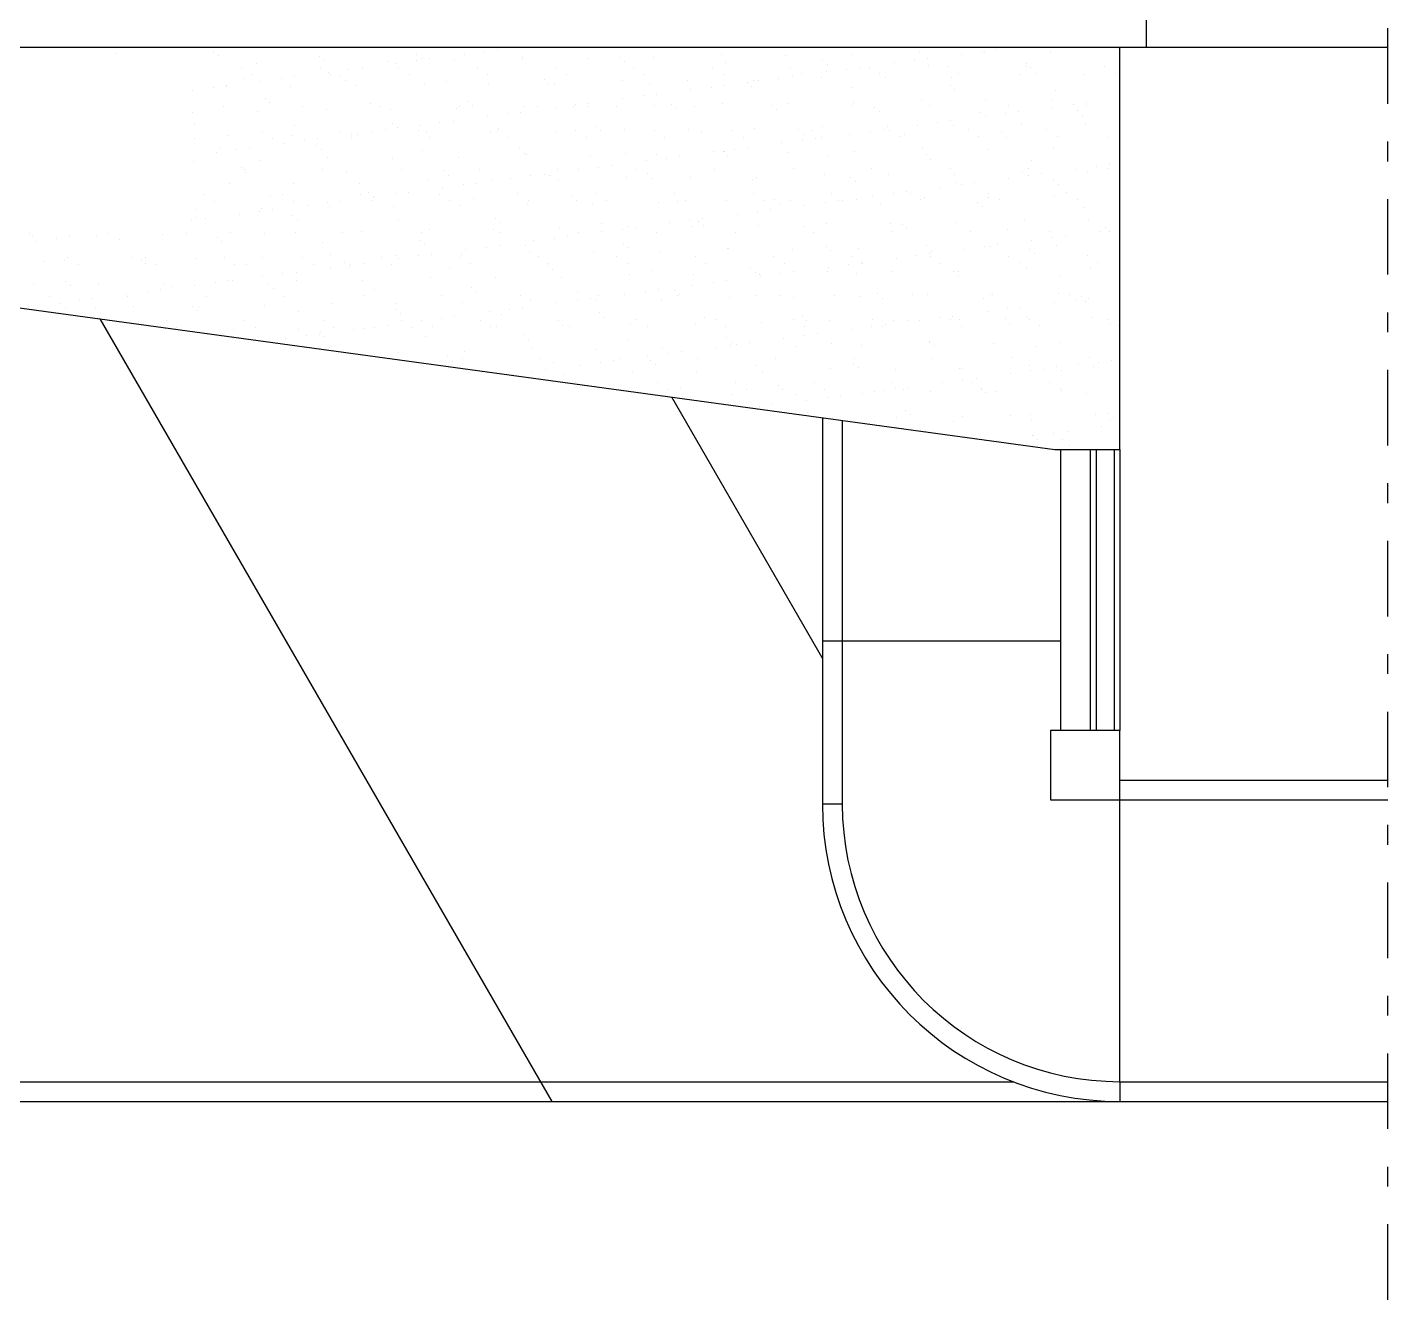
# Model space of a CAD drawing. Header units: millimetres. Extents: x 1573 to 2177, y 1587 to 1932.
# Drawn here: x 1808.27 to 1815.13, y 1887.66 to 1894.08 of the extents above; entities that cross this region are included whole.
import ezdxf

# ---------------------------------------------------------------- set-up
doc = ezdxf.new("R2010")
doc.units = ezdxf.units.MM
doc.header["$LTSCALE"] = 0.03
doc.linetypes.add('DASHDOT', pattern=[25.4, 12.7, -6.35, 0, -6.35])
doc.linetypes.add('HIDDEN', pattern=[9.525, 6.35, -3.175])
doc.layers.add('-HIDRO', color=8, linetype='Continuous')

msp = doc.modelspace()

# ---------------------------------------------------------------- linework, layer by layer
at = {"layer": '-HIDRO'}
for p, q in [((1813.9173, 1893.9811), (1813.9173, 1894.8814)), ((1805.2682, 1893.9811), (1813.9173, 1893.9811)), ((1808.7198, 1893.9504), (1808.7198, 1893.9504)), ((1809.2123, 1893.9606), (1809.2123, 1893.9606)), ((1809.2357, 1893.9392), (1809.2357, 1893.9392)), ((1809.744, 1893.9348), (1809.744, 1893.9348)), ((1810.2365, 1893.945), (1810.2365, 1893.945)), ((1810.2599, 1893.9236), (1810.2599, 1893.9236)), ((1810.4752, 1893.9441), (1810.4752, 1893.9441)), ((1810.5784, 1893.9577), (1810.5784, 1893.9577)), ((1810.6446, 1893.9664), (1810.6446, 1893.9664)), ((1810.7718, 1893.9268), (1810.7718, 1893.9268)), ((1811.0968, 1893.9253), (1811.0968, 1893.9253)), ((1811.2607, 1893.9294), (1811.2607, 1893.9294)), ((1811.4294, 1893.9295), (1811.4294, 1893.9295)), ((1811.7725, 1893.9419), (1811.7725, 1893.9419)), ((1812.0975, 1893.9403), (1812.0975, 1893.9403)), ((1812.43, 1893.9446), (1812.43, 1893.9446)), ((1812.7732, 1893.9569), (1812.7732, 1893.9569)), ((1812.9861, 1893.9458), (1812.9861, 1893.9458)), ((1813.0894, 1893.9594), (1813.0894, 1893.9594)), ((1813.0982, 1893.9554), (1813.0982, 1893.9554)), ((1813.1556, 1893.9681), (1813.1556, 1893.9681)), ((1813.4307, 1893.9596), (1813.4307, 1893.9596)), ((1813.7739, 1893.972), (1813.7739, 1893.972)), ((1813.9173, 1893.9811), (1815.1337, 1893.9811)), ((1809.354, 1893.8743), (1809.354, 1893.8743)), ((1809.428, 1893.8994), (1809.428, 1893.8994)), ((1809.7496, 1893.875), (1809.7496, 1893.875)), ((1809.7711, 1893.9118), (1809.7711, 1893.9118)), ((1809.8945, 1893.8677), (1809.8945, 1893.8677)), ((1809.9606, 1893.8764), (1809.9606, 1893.8764)), ((1810.0961, 1893.9102), (1810.0961, 1893.9102)), ((1810.1332, 1893.8991), (1810.1332, 1893.8991)), ((1810.1452, 1893.8757), (1810.1452, 1893.8757)), ((1810.2365, 1893.9127), (1810.2365, 1893.9127)), ((1810.3026, 1893.9214), (1810.3026, 1893.9214)), ((1810.4287, 1893.9145), (1810.4287, 1893.9145)), ((1810.5409, 1893.8764), (1810.5409, 1893.8764)), ((1810.7683, 1893.9192), (1810.7683, 1893.9192)), ((1810.9365, 1893.8771), (1810.9365, 1893.8771)), ((1811.2841, 1893.908), (1811.2841, 1893.908)), ((1811.3321, 1893.8778), (1811.3321, 1893.8778)), ((1811.7278, 1893.8786), (1811.7278, 1893.8786)), ((1811.7925, 1893.9036), (1811.7925, 1893.9036)), ((1812.1234, 1893.8793), (1812.1234, 1893.8793)), ((1812.2849, 1893.9138), (1812.2849, 1893.9138)), ((1812.3022, 1893.8557), (1812.3022, 1893.8557)), ((1812.3084, 1893.8924), (1812.3084, 1893.8924)), ((1812.4055, 1893.8693), (1812.4055, 1893.8693)), ((1812.4716, 1893.878), (1812.4716, 1893.878)), ((1812.5191, 1893.88), (1812.5191, 1893.88)), ((1812.6442, 1893.9007), (1812.6442, 1893.9007)), ((1812.7474, 1893.9143), (1812.7474, 1893.9143)), ((1812.8136, 1893.923), (1812.8136, 1893.923)), ((1812.8167, 1893.888), (1812.8167, 1893.888)), ((1812.9147, 1893.8807), (1812.9147, 1893.8807)), ((1813.3092, 1893.8982), (1813.3092, 1893.8982)), ((1813.3103, 1893.8814), (1813.3103, 1893.8814)), ((1813.3326, 1893.8768), (1813.3326, 1893.8768)), ((1813.706, 1893.8822), (1813.706, 1893.8822)), ((1809.2767, 1893.7863), (1809.2767, 1893.7863)), ((1809.3621, 1893.8233), (1809.3621, 1893.8233)), ((1809.4075, 1893.8401), (1809.4075, 1893.8401)), ((1809.4492, 1893.8091), (1809.4492, 1893.8091)), ((1809.5525, 1893.8227), (1809.5525, 1893.8227)), ((1809.6186, 1893.8314), (1809.6186, 1893.8314)), ((1809.7912, 1893.8541), (1809.7912, 1893.8541)), ((1809.8032, 1893.8408), (1809.8032, 1893.8408)), ((1809.8546, 1893.8335), (1809.8546, 1893.8335)), ((1809.878, 1893.8121), (1809.878, 1893.8121)), ((1810.1988, 1893.8416), (1810.1988, 1893.8416)), ((1810.2755, 1893.7969), (1810.2755, 1893.7969)), ((1810.3864, 1893.8077), (1810.3864, 1893.8077)), ((1810.5944, 1893.8423), (1810.5944, 1893.8423)), ((1810.6005, 1893.7954), (1810.6005, 1893.7954)), ((1810.8788, 1893.8179), (1810.8788, 1893.8179)), ((1810.9022, 1893.7965), (1810.9022, 1893.7965)), ((1810.933, 1893.7996), (1810.933, 1893.7996)), ((1810.9901, 1893.843), (1810.9901, 1893.843)), ((1811.2762, 1893.812), (1811.2762, 1893.812)), ((1811.3857, 1893.8437), (1811.3857, 1893.8437)), ((1811.4106, 1893.7921), (1811.4106, 1893.7921)), ((1811.6011, 1893.8104), (1811.6011, 1893.8104)), ((1811.7814, 1893.8444), (1811.7814, 1893.8444)), ((1811.7876, 1893.788), (1811.7876, 1893.788)), ((1811.903, 1893.8023), (1811.903, 1893.8023)), ((1811.9337, 1893.8146), (1811.9337, 1893.8146)), ((1811.9602, 1893.8107), (1811.9602, 1893.8107)), ((1812.0635, 1893.8243), (1812.0635, 1893.8243)), ((1812.1296, 1893.833), (1812.1296, 1893.833)), ((1812.177, 1893.8452), (1812.177, 1893.8452)), ((1812.2768, 1893.827), (1812.2768, 1893.827)), ((1812.5726, 1893.8459), (1812.5726, 1893.8459)), ((1812.6018, 1893.8255), (1812.6018, 1893.8255)), ((1812.9273, 1893.7867), (1812.9273, 1893.7867)), ((1812.9344, 1893.8297), (1812.9344, 1893.8297)), ((1812.9683, 1893.8466), (1812.9683, 1893.8466)), ((1813.2775, 1893.8421), (1813.2775, 1893.8421)), ((1813.3639, 1893.8473), (1813.3639, 1893.8473)), ((1813.6025, 1893.8405), (1813.6025, 1893.8405)), ((1813.7595, 1893.848), (1813.7595, 1893.848)), ((1809.1073, 1893.764), (1809.1073, 1893.764)), ((1809.2105, 1893.7776), (1809.2105, 1893.7776)), ((1809.2748, 1893.7819), (1809.2748, 1893.7819)), ((1809.4727, 1893.722), (1809.4727, 1893.722)), ((1809.5998, 1893.7803), (1809.5998, 1893.7803)), ((1809.9323, 1893.7846), (1809.9323, 1893.7846)), ((1811.2763, 1893.7206), (1811.2763, 1893.7206)), ((1811.3795, 1893.7342), (1811.3795, 1893.7342)), ((1811.4457, 1893.743), (1811.4457, 1893.743)), ((1811.6182, 1893.7657), (1811.6182, 1893.7657)), ((1811.7215, 1893.7793), (1811.7215, 1893.7793)), ((1811.9264, 1893.7809), (1811.9264, 1893.7809)), ((1812.4348, 1893.7765), (1812.4348, 1893.7765)), ((1812.9507, 1893.7653), (1812.9507, 1893.7653)), ((1813.459, 1893.7609), (1813.459, 1893.7609)), ((1813.7819, 1893.7272), (1813.7819, 1893.7272)), ((1809.1034, 1893.6504), (1809.1034, 1893.6504)), ((1809.2637, 1893.679), (1809.2637, 1893.679)), ((1809.436, 1893.6546), (1809.436, 1893.6546)), ((1809.4961, 1893.7006), (1809.4961, 1893.7006)), ((1809.6593, 1893.6797), (1809.6593, 1893.6797)), ((1809.7791, 1893.667), (1809.7791, 1893.667)), ((1810.0044, 1893.6962), (1810.0044, 1893.6962)), ((1810.055, 1893.6804), (1810.055, 1893.6804)), ((1810.1041, 1893.6654), (1810.1041, 1893.6654)), ((1810.4367, 1893.6697), (1810.4367, 1893.6697)), ((1810.4506, 1893.6811), (1810.4506, 1893.6811)), ((1810.4969, 1893.7064), (1810.4969, 1893.7064)), ((1810.5203, 1893.685), (1810.5203, 1893.685)), ((1810.7617, 1893.6529), (1810.7617, 1893.6529)), ((1810.7798, 1893.682), (1810.7798, 1893.682)), ((1810.8462, 1893.6819), (1810.8462, 1893.6819)), ((1810.9343, 1893.6756), (1810.9343, 1893.6756)), ((1811.0287, 1893.6806), (1811.0287, 1893.6806)), ((1811.0376, 1893.6892), (1811.0376, 1893.6892)), ((1811.1037, 1893.6979), (1811.1037, 1893.6979)), ((1811.1048, 1893.6805), (1811.1048, 1893.6805)), ((1811.2419, 1893.6826), (1811.2419, 1893.6826)), ((1811.4374, 1893.6847), (1811.4374, 1893.6847)), ((1811.5211, 1893.6908), (1811.5211, 1893.6908)), ((1811.5445, 1893.6694), (1811.5445, 1893.6694)), ((1811.6375, 1893.6833), (1811.6375, 1893.6833)), ((1811.7805, 1893.6971), (1811.7805, 1893.6971)), ((1812.0332, 1893.684), (1812.0332, 1893.684)), ((1812.0529, 1893.665), (1812.0529, 1893.665)), ((1812.1055, 1893.6955), (1812.1055, 1893.6955)), ((1812.4288, 1893.6847), (1812.4288, 1893.6847)), ((1812.438, 1893.6998), (1812.438, 1893.6998)), ((1812.5453, 1893.6752), (1812.5453, 1893.6752)), ((1812.5688, 1893.6538), (1812.5688, 1893.6538)), ((1812.7812, 1893.7121), (1812.7812, 1893.7121)), ((1812.8244, 1893.6855), (1812.8244, 1893.6855)), ((1813.0771, 1893.6494), (1813.0771, 1893.6494)), ((1813.1062, 1893.7106), (1813.1062, 1893.7106)), ((1813.2201, 1893.6862), (1813.2201, 1893.6862)), ((1813.2727, 1893.6545), (1813.2727, 1893.6545)), ((1813.4387, 1893.7148), (1813.4387, 1893.7148)), ((1813.4453, 1893.6773), (1813.4453, 1893.6773)), ((1813.5485, 1893.6909), (1813.5485, 1893.6909)), ((1813.5696, 1893.6596), (1813.5696, 1893.6596)), ((1813.6147, 1893.6996), (1813.6147, 1893.6996)), ((1813.6157, 1893.6869), (1813.6157, 1893.6869)), ((1809.1142, 1893.5891), (1809.1142, 1893.5891)), ((1809.6225, 1893.5847), (1809.6225, 1893.5847)), ((1810.115, 1893.5949), (1810.115, 1893.5949)), ((1810.2503, 1893.5856), (1810.2503, 1893.5856)), ((1810.3536, 1893.5992), (1810.3536, 1893.5992)), ((1810.4197, 1893.6079), (1810.4197, 1893.6079)), ((1810.5923, 1893.6306), (1810.5923, 1893.6306)), ((1810.6956, 1893.6442), (1810.6956, 1893.6442)), ((1812.2848, 1893.5822), (1812.2848, 1893.5822)), ((1812.6098, 1893.5807), (1812.6098, 1893.5807)), ((1812.7613, 1893.5872), (1812.7613, 1893.5872)), ((1812.8646, 1893.6008), (1812.8646, 1893.6008)), ((1812.9307, 1893.6095), (1812.9307, 1893.6095)), ((1812.9424, 1893.5849), (1812.9424, 1893.5849)), ((1813.1033, 1893.6322), (1813.1033, 1893.6322)), ((1813.2066, 1893.6458), (1813.2066, 1893.6458)), ((1813.2855, 1893.5973), (1813.2855, 1893.5973)), ((1813.593, 1893.6382), (1813.593, 1893.6382)), ((1813.6105, 1893.5957), (1813.6105, 1893.5957)), ((1809.1145, 1893.5213), (1809.1145, 1893.5213)), ((1809.2828, 1893.5371), (1809.2828, 1893.5371)), ((1809.4566, 1893.5561), (1809.4566, 1893.5561)), ((1809.5101, 1893.522), (1809.5101, 1893.522)), ((1809.6078, 1893.5355), (1809.6078, 1893.5355)), ((1809.7358, 1893.5178), (1809.7358, 1893.5178)), ((1809.8522, 1893.5568), (1809.8522, 1893.5568)), ((1809.9058, 1893.5227), (1809.9058, 1893.5227)), ((1809.9083, 1893.5406), (1809.9083, 1893.5406)), ((1809.9403, 1893.5398), (1809.9403, 1893.5398)), ((1810.0116, 1893.5542), (1810.0116, 1893.5542)), ((1810.0778, 1893.5629), (1810.0778, 1893.5629)), ((1810.1384, 1893.5735), (1810.1384, 1893.5735)), ((1810.2478, 1893.5576), (1810.2478, 1893.5576)), ((1810.2835, 1893.5521), (1810.2835, 1893.5521)), ((1810.3014, 1893.5234), (1810.3014, 1893.5234)), ((1810.6085, 1893.5506), (1810.6085, 1893.5506)), ((1810.6435, 1893.5583), (1810.6435, 1893.5583)), ((1810.6468, 1893.5691), (1810.6468, 1893.5691)), ((1810.697, 1893.5241), (1810.697, 1893.5241)), ((1810.941, 1893.5548), (1810.941, 1893.5548)), ((1811.0391, 1893.559), (1811.0391, 1893.559)), ((1811.0927, 1893.5249), (1811.0927, 1893.5249)), ((1811.1392, 1893.5793), (1811.1392, 1893.5793)), ((1811.1626, 1893.5579), (1811.1626, 1893.5579)), ((1811.2842, 1893.5672), (1811.2842, 1893.5672)), ((1811.4347, 1893.5597), (1811.4347, 1893.5597)), ((1811.4883, 1893.5256), (1811.4883, 1893.5256)), ((1811.6091, 1893.5656), (1811.6091, 1893.5656)), ((1811.671, 1893.5535), (1811.671, 1893.5535)), ((1811.8304, 1893.5604), (1811.8304, 1893.5604)), ((1811.884, 1893.5263), (1811.884, 1893.5263)), ((1811.9417, 1893.5699), (1811.9417, 1893.5699)), ((1812.1634, 1893.5637), (1812.1634, 1893.5637)), ((1812.1868, 1893.5422), (1812.1868, 1893.5422)), ((1812.226, 1893.5612), (1812.226, 1893.5612)), ((1812.2468, 1893.5195), (1812.2468, 1893.5195)), ((1812.2796, 1893.527), (1812.2796, 1893.527)), ((1812.4193, 1893.5422), (1812.4193, 1893.5422)), ((1812.5226, 1893.5558), (1812.5226, 1893.5558)), ((1812.5887, 1893.5645), (1812.5887, 1893.5645)), ((1812.6217, 1893.5619), (1812.6217, 1893.5619)), ((1812.6752, 1893.5277), (1812.6752, 1893.5277)), ((1812.6952, 1893.5379), (1812.6952, 1893.5379)), ((1813.0173, 1893.5626), (1813.0173, 1893.5626)), ((1813.0709, 1893.5285), (1813.0709, 1893.5285)), ((1813.1876, 1893.5481), (1813.1876, 1893.5481)), ((1813.2111, 1893.5266), (1813.2111, 1893.5266)), ((1813.4129, 1893.5633), (1813.4129, 1893.5633)), ((1813.4665, 1893.5292), (1813.4665, 1893.5292)), ((1813.7194, 1893.5223), (1813.7194, 1893.5223)), ((1809.2244, 1893.4505), (1809.2244, 1893.4505)), ((1809.2406, 1893.4732), (1809.2406, 1893.4732)), ((1809.3277, 1893.4641), (1809.3277, 1893.4641)), ((1809.3938, 1893.4728), (1809.3938, 1893.4728)), ((1809.5664, 1893.4955), (1809.5664, 1893.4955)), ((1809.6697, 1893.5091), (1809.6697, 1893.5091)), ((1809.7331, 1893.4834), (1809.7331, 1893.4834)), ((1809.7565, 1893.4619), (1809.7565, 1893.4619)), ((1810.2648, 1893.4576), (1810.2648, 1893.4576)), ((1810.7573, 1893.4678), (1810.7573, 1893.4678)), ((1810.7807, 1893.4463), (1810.7807, 1893.4463)), ((1811.7354, 1893.4522), (1811.7354, 1893.4522)), ((1811.7815, 1893.4522), (1811.7815, 1893.4522)), ((1811.7885, 1893.4523), (1811.7885, 1893.4523)), ((1811.8387, 1893.4658), (1811.8387, 1893.4658)), ((1811.9048, 1893.4745), (1811.9048, 1893.4745)), ((1812.0773, 1893.4972), (1812.0773, 1893.4972)), ((1812.1135, 1893.4507), (1812.1135, 1893.4507)), ((1812.1806, 1893.5108), (1812.1806, 1893.5108)), ((1812.446, 1893.455), (1812.446, 1893.455)), ((1812.7892, 1893.4673), (1812.7892, 1893.4673)), ((1813.1142, 1893.4658), (1813.1142, 1893.4658)), ((1813.4467, 1893.47), (1813.4467, 1893.47)), ((1809.1114, 1893.4056), (1809.1114, 1893.4056)), ((1809.444, 1893.4098), (1809.444, 1893.4098)), ((1809.7871, 1893.4222), (1809.7871, 1893.4222)), ((1810.1121, 1893.4206), (1810.1121, 1893.4206)), ((1810.4447, 1893.4249), (1810.4447, 1893.4249)), ((1810.7878, 1893.4372), (1810.7878, 1893.4372)), ((1811.1128, 1893.4357), (1811.1128, 1893.4357)), ((1811.1547, 1893.3757), (1811.1547, 1893.3757)), ((1811.2208, 1893.3844), (1811.2208, 1893.3844)), ((1811.2891, 1893.442), (1811.2891, 1893.442)), ((1811.3934, 1893.4071), (1811.3934, 1893.4071)), ((1811.4454, 1893.4399), (1811.4454, 1893.4399)), ((1811.4967, 1893.4207), (1811.4967, 1893.4207)), ((1811.5628, 1893.4294), (1811.5628, 1893.4294)), ((1811.8049, 1893.4307), (1811.8049, 1893.4307)), ((1812.3133, 1893.4264), (1812.3133, 1893.4264)), ((1812.8057, 1893.4366), (1812.8057, 1893.4366)), ((1812.8292, 1893.4151), (1812.8292, 1893.4151)), ((1813.3375, 1893.4108), (1813.3375, 1893.4108)), ((1813.6657, 1893.3773), (1813.6657, 1893.3773)), ((1813.7318, 1893.386), (1813.7318, 1893.386)), ((1809.3511, 1893.3719), (1809.3511, 1893.3719)), ((1809.3663, 1893.3609), (1809.3663, 1893.3609)), ((1809.3746, 1893.3504), (1809.3746, 1893.3504)), ((1809.7619, 1893.3616), (1809.7619, 1893.3616)), ((1809.8829, 1893.3461), (1809.8829, 1893.3461)), ((1810.1576, 1893.3623), (1810.1576, 1893.3623)), ((1810.2915, 1893.3073), (1810.2915, 1893.3073)), ((1810.3754, 1893.3563), (1810.3754, 1893.3563)), ((1810.3988, 1893.3348), (1810.3988, 1893.3348)), ((1810.5532, 1893.363), (1810.5532, 1893.363)), ((1810.6165, 1893.3058), (1810.6165, 1893.3058)), ((1810.7094, 1893.3171), (1810.7094, 1893.3171)), ((1810.8127, 1893.3307), (1810.8127, 1893.3307)), ((1810.8788, 1893.3394), (1810.8788, 1893.3394)), ((1810.9072, 1893.3305), (1810.9072, 1893.3305)), ((1810.9488, 1893.3637), (1810.9488, 1893.3637)), ((1810.949, 1893.31), (1810.949, 1893.31)), ((1811.0514, 1893.3621), (1811.0514, 1893.3621)), ((1811.2922, 1893.3224), (1811.2922, 1893.3224)), ((1811.3445, 1893.3645), (1811.3445, 1893.3645)), ((1811.3996, 1893.3407), (1811.3996, 1893.3407)), ((1811.423, 1893.3192), (1811.423, 1893.3192)), ((1811.6171, 1893.3208), (1811.6171, 1893.3208)), ((1811.7401, 1893.3652), (1811.7401, 1893.3652)), ((1811.9314, 1893.3149), (1811.9314, 1893.3149)), ((1811.9497, 1893.3251), (1811.9497, 1893.3251)), ((1812.1358, 1893.3659), (1812.1358, 1893.3659)), ((1812.2928, 1893.3374), (1812.2928, 1893.3374)), ((1812.4238, 1893.3251), (1812.4238, 1893.3251)), ((1812.5314, 1893.3666), (1812.5314, 1893.3666)), ((1812.6178, 1893.3359), (1812.6178, 1893.3359)), ((1812.927, 1893.3673), (1812.927, 1893.3673)), ((1812.9504, 1893.3401), (1812.9504, 1893.3401)), ((1813.2204, 1893.3187), (1813.2204, 1893.3187)), ((1813.2935, 1893.3525), (1813.2935, 1893.3525)), ((1813.3227, 1893.368), (1813.3227, 1893.368)), ((1813.3237, 1893.3323), (1813.3237, 1893.3323)), ((1813.3898, 1893.341), (1813.3898, 1893.341)), ((1813.448, 1893.3095), (1813.448, 1893.3095)), ((1813.5624, 1893.3637), (1813.5624, 1893.3637)), ((1813.6185, 1893.3509), (1813.6185, 1893.3509)), ((1813.7183, 1893.3688), (1813.7183, 1893.3688)), ((1809.1635, 1893.2373), (1809.1635, 1893.2373)), ((1809.2908, 1893.2923), (1809.2908, 1893.2923)), ((1809.5592, 1893.238), (1809.5592, 1893.238)), ((1809.6158, 1893.2907), (1809.6158, 1893.2907)), ((1809.9483, 1893.295), (1809.9483, 1893.295)), ((1809.9548, 1893.2387), (1809.9548, 1893.2387)), ((1809.9935, 1893.2448), (1809.9935, 1893.2448)), ((1810.1288, 1893.2406), (1810.1288, 1893.2406)), ((1810.1949, 1893.2493), (1810.1949, 1893.2493)), ((1810.3504, 1893.2394), (1810.3504, 1893.2394)), ((1810.3675, 1893.2721), (1810.3675, 1893.2721)), ((1810.4707, 1893.2857), (1810.4707, 1893.2857)), ((1810.5369, 1893.2944), (1810.5369, 1893.2944)), ((1810.7461, 1893.2401), (1810.7461, 1893.2401)), ((1811.1417, 1893.2409), (1811.1417, 1893.2409)), ((1811.5374, 1893.2416), (1811.5374, 1893.2416)), ((1811.933, 1893.2423), (1811.933, 1893.2423)), ((1812.3286, 1893.243), (1812.3286, 1893.243)), ((1812.4472, 1893.3036), (1812.4472, 1893.3036)), ((1812.6397, 1893.2423), (1812.6397, 1893.2423)), ((1812.7059, 1893.251), (1812.7059, 1893.251)), ((1812.7243, 1893.2437), (1812.7243, 1893.2437)), ((1812.8784, 1893.2737), (1812.8784, 1893.2737)), ((1812.9556, 1893.2993), (1812.9556, 1893.2993)), ((1812.9817, 1893.2873), (1812.9817, 1893.2873)), ((1813.0478, 1893.296), (1813.0478, 1893.296)), ((1813.1199, 1893.2445), (1813.1199, 1893.2445)), ((1813.4715, 1893.288), (1813.4715, 1893.288)), ((1813.5155, 1893.2452), (1813.5155, 1893.2452)), ((1809.2171, 1893.2031), (1809.2171, 1893.2031)), ((1809.501, 1893.2346), (1809.501, 1893.2346)), ((1809.6127, 1893.2039), (1809.6127, 1893.2039)), ((1809.6835, 1893.182), (1809.6835, 1893.182)), ((1809.7868, 1893.1956), (1809.7868, 1893.1956)), ((1809.7951, 1893.1774), (1809.7951, 1893.1774)), ((1809.8529, 1893.2043), (1809.8529, 1893.2043)), ((1810.0084, 1893.2046), (1810.0084, 1893.2046)), ((1810.0169, 1893.2233), (1810.0169, 1893.2233)), ((1810.0255, 1893.227), (1810.0255, 1893.227)), ((1810.1201, 1893.1759), (1810.1201, 1893.1759)), ((1810.404, 1893.2053), (1810.404, 1893.2053)), ((1810.4527, 1893.1801), (1810.4527, 1893.1801)), ((1810.5252, 1893.219), (1810.5252, 1893.219)), ((1810.7958, 1893.1925), (1810.7958, 1893.1925)), ((1810.7997, 1893.206), (1810.7997, 1893.206)), ((1811.0177, 1893.2292), (1811.0177, 1893.2292)), ((1811.0411, 1893.2077), (1811.0411, 1893.2077)), ((1811.1208, 1893.1909), (1811.1208, 1893.1909)), ((1811.1953, 1893.2067), (1811.1953, 1893.2067)), ((1811.4534, 1893.1951), (1811.4534, 1893.1951)), ((1811.5495, 1893.2034), (1811.5495, 1893.2034)), ((1811.5909, 1893.2074), (1811.5909, 1893.2074)), ((1811.7965, 1893.2075), (1811.7965, 1893.2075)), ((1811.9866, 1893.2082), (1811.9866, 1893.2082)), ((1812.0419, 1893.2136), (1812.0419, 1893.2136)), ((1812.0653, 1893.1921), (1812.0653, 1893.1921)), ((1812.1215, 1893.2059), (1812.1215, 1893.2059)), ((1812.1945, 1893.1837), (1812.1945, 1893.1837)), ((1812.2978, 1893.1973), (1812.2978, 1893.1973)), ((1812.3639, 1893.206), (1812.3639, 1893.206)), ((1812.3822, 1893.2089), (1812.3822, 1893.2089)), ((1812.454, 1893.2102), (1812.454, 1893.2102)), ((1812.5365, 1893.2287), (1812.5365, 1893.2287)), ((1812.5737, 1893.1878), (1812.5737, 1893.1878)), ((1812.7778, 1893.2096), (1812.7778, 1893.2096)), ((1812.7972, 1893.2225), (1812.7972, 1893.2225)), ((1813.0661, 1893.198), (1813.0661, 1893.198)), ((1813.0895, 1893.1765), (1813.0895, 1893.1765)), ((1813.1222, 1893.221), (1813.1222, 1893.221)), ((1813.1735, 1893.2103), (1813.1735, 1893.2103)), ((1813.4547, 1893.2252), (1813.4547, 1893.2252)), ((1813.5691, 1893.211), (1813.5691, 1893.211)), ((1813.5979, 1893.1722), (1813.5979, 1893.1722)), ((1809.1028, 1893.1056), (1809.1028, 1893.1056)), ((1809.1191, 1893.1231), (1809.1191, 1893.1231)), ((1809.1194, 1893.1608), (1809.1194, 1893.1608)), ((1809.169, 1893.1143), (1809.169, 1893.1143)), ((1809.3415, 1893.137), (1809.3415, 1893.137)), ((1809.4448, 1893.1506), (1809.4448, 1893.1506)), ((1809.452, 1893.165), (1809.452, 1893.165)), ((1809.5109, 1893.1593), (1809.5109, 1893.1593)), ((1809.6115, 1893.1333), (1809.6115, 1893.1333)), ((1809.635, 1893.1118), (1809.635, 1893.1118)), ((1810.1433, 1893.1075), (1810.1433, 1893.1075)), ((1810.6358, 1893.1177), (1810.6358, 1893.1177)), ((1811.6138, 1893.1072), (1811.6138, 1893.1072)), ((1811.66, 1893.1021), (1811.66, 1893.1021)), ((1811.6799, 1893.1159), (1811.6799, 1893.1159)), ((1811.8525, 1893.1386), (1811.8525, 1893.1386)), ((1811.9558, 1893.1522), (1811.9558, 1893.1522)), ((1812.0219, 1893.1609), (1812.0219, 1893.1609)), ((1813.3015, 1893.1077), (1813.3015, 1893.1077)), ((1813.6265, 1893.1061), (1813.6265, 1893.1061)), ((1808.282, 1893.0406), (1808.282, 1893.0406)), ((1808.2981, 1893.0324), (1808.2981, 1893.0324)), ((1808.6776, 1893.0413), (1808.6776, 1893.0413)), ((1808.9557, 1893.0351), (1808.9557, 1893.0351)), ((1809.0733, 1893.042), (1809.0733, 1893.042)), ((1809.2988, 1893.0475), (1809.2988, 1893.0475)), ((1809.4689, 1893.0427), (1809.4689, 1893.0427)), ((1809.6238, 1893.0459), (1809.6238, 1893.0459)), ((1809.8645, 1893.0434), (1809.8645, 1893.0434)), ((1809.9563, 1893.0502), (1809.9563, 1893.0502)), ((1810.2602, 1893.0442), (1810.2602, 1893.0442)), ((1810.2995, 1893.0625), (1810.2995, 1893.0625)), ((1810.6245, 1893.061), (1810.6245, 1893.061)), ((1810.6558, 1893.0449), (1810.6558, 1893.0449)), ((1810.6592, 1893.0962), (1810.6592, 1893.0962)), ((1810.957, 1893.0652), (1810.957, 1893.0652)), ((1811.0515, 1893.0456), (1811.0515, 1893.0456)), ((1811.1675, 1893.0919), (1811.1675, 1893.0919)), ((1811.1685, 1893.0486), (1811.1685, 1893.0486)), ((1811.2718, 1893.0622), (1811.2718, 1893.0622)), ((1811.3002, 1893.0776), (1811.3002, 1893.0776)), ((1811.338, 1893.0709), (1811.338, 1893.0709)), ((1811.4471, 1893.0463), (1811.4471, 1893.0463)), ((1811.5105, 1893.0936), (1811.5105, 1893.0936)), ((1811.6252, 1893.076), (1811.6252, 1893.076)), ((1811.6834, 1893.0806), (1811.6834, 1893.0806)), ((1811.8427, 1893.047), (1811.8427, 1893.047)), ((1811.9577, 1893.0803), (1811.9577, 1893.0803)), ((1812.1918, 1893.0763), (1812.1918, 1893.0763)), ((1812.2384, 1893.0478), (1812.2384, 1893.0478)), ((1812.3008, 1893.0926), (1812.3008, 1893.0926)), ((1812.6258, 1893.0911), (1812.6258, 1893.0911)), ((1812.634, 1893.0485), (1812.634, 1893.0485)), ((1812.6842, 1893.0865), (1812.6842, 1893.0865)), ((1812.7076, 1893.065), (1812.7076, 1893.065)), ((1812.9584, 1893.0953), (1812.9584, 1893.0953)), ((1813.0296, 1893.0492), (1813.0296, 1893.0492)), ((1813.216, 1893.0607), (1813.216, 1893.0607)), ((1813.4253, 1893.0499), (1813.4253, 1893.0499)), ((1813.6795, 1893.0502), (1813.6795, 1893.0502)), ((1813.7084, 1893.0709), (1813.7084, 1893.0709)), ((1813.7319, 1893.0494), (1813.7319, 1893.0494)), ((1813.7828, 1893.0638), (1813.7828, 1893.0638)), ((1808.3156, 1893.0019), (1808.3156, 1893.0019)), ((1808.4189, 1893.0155), (1808.4189, 1893.0155)), ((1808.485, 1893.0242), (1808.485, 1893.0242)), ((1808.6231, 1893.0309), (1808.6231, 1893.0309)), ((1808.7372, 1893.0116), (1808.7372, 1893.0116)), ((1809.2296, 1893.0218), (1809.2296, 1893.0218)), ((1809.253, 1893.0003), (1809.253, 1893.0003)), ((1809.7614, 1892.996), (1809.7614, 1892.996)), ((1810.2539, 1893.0062), (1810.2539, 1893.0062)), ((1810.2773, 1892.9847), (1810.2773, 1892.9847)), ((1810.5879, 1892.9721), (1810.5879, 1892.9721)), ((1810.654, 1892.9808), (1810.654, 1892.9808)), ((1810.7856, 1892.9804), (1810.7856, 1892.9804)), ((1810.8266, 1893.0036), (1810.8266, 1893.0036)), ((1810.9299, 1893.0172), (1810.9299, 1893.0172)), ((1810.996, 1893.0259), (1810.996, 1893.0259)), ((1811.2781, 1892.9906), (1811.2781, 1892.9906)), ((1811.3015, 1892.9691), (1811.3015, 1892.9691)), ((1811.8045, 1892.9627), (1811.8045, 1892.9627)), ((1811.8099, 1892.9648), (1811.8099, 1892.9648)), ((1812.3023, 1892.975), (1812.3023, 1892.975)), ((1812.462, 1892.9654), (1812.462, 1892.9654)), ((1812.8052, 1892.9778), (1812.8052, 1892.9778)), ((1813.0989, 1892.9738), (1813.0989, 1892.9738)), ((1813.1302, 1892.9762), (1813.1302, 1892.9762)), ((1813.165, 1892.9825), (1813.165, 1892.9825)), ((1813.3375, 1893.0052), (1813.3375, 1893.0052)), ((1813.4408, 1893.0188), (1813.4408, 1893.0188)), ((1813.4627, 1892.9804), (1813.4627, 1892.9804)), ((1813.507, 1893.0275), (1813.507, 1893.0275)), ((1808.3553, 1892.9001), (1808.3553, 1892.9001)), ((1808.4593, 1892.9052), (1808.4593, 1892.9052)), ((1808.4749, 1892.9177), (1808.4749, 1892.9177)), ((1808.8025, 1892.9176), (1808.8025, 1892.9176)), ((1808.8477, 1892.9103), (1808.8477, 1892.9103)), ((1808.8705, 1892.9184), (1808.8705, 1892.9184)), ((1809.1274, 1892.916), (1809.1274, 1892.916)), ((1809.2661, 1892.9191), (1809.2661, 1892.9191)), ((1809.46, 1892.9203), (1809.46, 1892.9203)), ((1809.6618, 1892.9199), (1809.6618, 1892.9199)), ((1809.8031, 1892.9326), (1809.8031, 1892.9326)), ((1809.8719, 1892.8947), (1809.8719, 1892.8947)), ((1810.0574, 1892.9206), (1810.0574, 1892.9206)), ((1810.1281, 1892.9311), (1810.1281, 1892.9311)), ((1810.1426, 1892.9135), (1810.1426, 1892.9135)), ((1810.2459, 1892.9271), (1810.2459, 1892.9271)), ((1810.312, 1892.9358), (1810.312, 1892.9358)), ((1810.453, 1892.9213), (1810.453, 1892.9213)), ((1810.4607, 1892.9353), (1810.4607, 1892.9353)), ((1810.4846, 1892.9585), (1810.4846, 1892.9585)), ((1810.8038, 1892.9477), (1810.8038, 1892.9477)), ((1810.8487, 1892.922), (1810.8487, 1892.922)), ((1811.1288, 1892.9461), (1811.1288, 1892.9461)), ((1811.2443, 1892.9227), (1811.2443, 1892.9227)), ((1811.4614, 1892.9503), (1811.4614, 1892.9503)), ((1811.64, 1892.9234), (1811.64, 1892.9234)), ((1812.0356, 1892.9242), (1812.0356, 1892.9242)), ((1812.1295, 1892.9611), (1812.1295, 1892.9611)), ((1812.3257, 1892.9535), (1812.3257, 1892.9535)), ((1812.4312, 1892.9249), (1812.4312, 1892.9249)), ((1812.6536, 1892.9152), (1812.6536, 1892.9152)), ((1812.7569, 1892.9288), (1812.7569, 1892.9288)), ((1812.823, 1892.9375), (1812.823, 1892.9375)), ((1812.8269, 1892.9256), (1812.8269, 1892.9256)), ((1812.8341, 1892.9492), (1812.8341, 1892.9492)), ((1812.9956, 1892.9602), (1812.9956, 1892.9602)), ((1813.2225, 1892.9263), (1813.2225, 1892.9263)), ((1813.3265, 1892.9594), (1813.3265, 1892.9594)), ((1813.3499, 1892.9379), (1813.3499, 1892.9379)), ((1813.6181, 1892.927), (1813.6181, 1892.927)), ((1808.5284, 1892.8836), (1808.5284, 1892.8836)), ((1808.8711, 1892.8888), (1808.8711, 1892.8888)), ((1808.9241, 1892.8843), (1808.9241, 1892.8843)), ((1809.3197, 1892.885), (1809.3197, 1892.885)), ((1809.3795, 1892.8845), (1809.3795, 1892.8845)), ((1809.5619, 1892.8371), (1809.5619, 1892.8371)), ((1809.6281, 1892.8458), (1809.6281, 1892.8458)), ((1809.7153, 1892.8857), (1809.7153, 1892.8857)), ((1809.8006, 1892.8685), (1809.8006, 1892.8685)), ((1809.8954, 1892.8732), (1809.8954, 1892.8732)), ((1809.9039, 1892.8821), (1809.9039, 1892.8821)), ((1809.9701, 1892.8908), (1809.9701, 1892.8908)), ((1810.111, 1892.8864), (1810.111, 1892.8864)), ((1810.4037, 1892.8689), (1810.4037, 1892.8689)), ((1810.5066, 1892.8872), (1810.5066, 1892.8872)), ((1810.8962, 1892.8791), (1810.8962, 1892.8791)), ((1810.9023, 1892.8879), (1810.9023, 1892.8879)), ((1810.9196, 1892.8576), (1810.9196, 1892.8576)), ((1811.2979, 1892.8886), (1811.2979, 1892.8886)), ((1811.3082, 1892.8328), (1811.3082, 1892.8328)), ((1811.4279, 1892.8533), (1811.4279, 1892.8533)), ((1811.6332, 1892.8312), (1811.6332, 1892.8312)), ((1811.6935, 1892.8893), (1811.6935, 1892.8893)), ((1811.9204, 1892.8635), (1811.9204, 1892.8635)), ((1811.9438, 1892.842), (1811.9438, 1892.842)), ((1811.9657, 1892.8355), (1811.9657, 1892.8355)), ((1812.0729, 1892.8387), (1812.0729, 1892.8387)), ((1812.0892, 1892.89), (1812.0892, 1892.89)), ((1812.139, 1892.8474), (1812.139, 1892.8474)), ((1812.3088, 1892.8478), (1812.3088, 1892.8478)), ((1812.3116, 1892.8701), (1812.3116, 1892.8701)), ((1812.4149, 1892.8837), (1812.4149, 1892.8837)), ((1812.4522, 1892.8377), (1812.4522, 1892.8377)), ((1812.481, 1892.8924), (1812.481, 1892.8924)), ((1812.4848, 1892.8908), (1812.4848, 1892.8908)), ((1812.6338, 1892.8463), (1812.6338, 1892.8463)), ((1812.8804, 1892.8915), (1812.8804, 1892.8915)), ((1812.9446, 1892.8479), (1812.9446, 1892.8479)), ((1812.9664, 1892.8505), (1812.9664, 1892.8505)), ((1812.968, 1892.8264), (1812.968, 1892.8264)), ((1813.2761, 1892.8922), (1813.2761, 1892.8922)), ((1813.3095, 1892.8629), (1813.3095, 1892.8629)), ((1813.6345, 1892.8613), (1813.6345, 1892.8613)), ((1813.6717, 1892.8929), (1813.6717, 1892.8929)), ((1808.3061, 1892.7877), (1808.3061, 1892.7877)), ((1808.4658, 1892.7988), (1808.4658, 1892.7988)), ((1808.4892, 1892.7773), (1808.4892, 1892.7773)), ((1808.6311, 1892.7861), (1808.6311, 1892.7861)), ((1808.9637, 1892.7903), (1808.9637, 1892.7903)), ((1808.9976, 1892.773), (1808.9976, 1892.773)), ((1809.1167, 1892.7785), (1809.1167, 1892.7785)), ((1809.22, 1892.7921), (1809.22, 1892.7921)), ((1809.2861, 1892.8008), (1809.2861, 1892.8008)), ((1809.3068, 1892.8027), (1809.3068, 1892.8027)), ((1809.4587, 1892.8235), (1809.4587, 1892.8235)), ((1809.49, 1892.7832), (1809.49, 1892.7832)), ((1809.5134, 1892.7617), (1809.5134, 1892.7617)), ((1809.6318, 1892.8011), (1809.6318, 1892.8011)), ((1809.9643, 1892.8054), (1809.9643, 1892.8054)), ((1810.0218, 1892.7574), (1810.0218, 1892.7574)), ((1810.3075, 1892.8177), (1810.3075, 1892.8177)), ((1810.5142, 1892.7676), (1810.5142, 1892.7676)), ((1810.6325, 1892.8162), (1810.6325, 1892.8162)), ((1810.965, 1892.8204), (1810.965, 1892.8204)), ((1811.4551, 1892.7574), (1811.4551, 1892.7574)), ((1811.6277, 1892.7801), (1811.6277, 1892.7801)), ((1811.7309, 1892.7937), (1811.7309, 1892.7937)), ((1811.7971, 1892.8024), (1811.7971, 1892.8024)), ((1811.9696, 1892.8251), (1811.9696, 1892.8251)), ((1813.4764, 1892.8221), (1813.4764, 1892.8221)), ((1808.3846, 1892.7224), (1808.3846, 1892.7224)), ((1808.4327, 1892.6884), (1808.4327, 1892.6884)), ((1808.536, 1892.702), (1808.536, 1892.702)), ((1808.6021, 1892.7107), (1808.6021, 1892.7107)), ((1808.7747, 1892.7334), (1808.7747, 1892.7334)), ((1808.7802, 1892.7231), (1808.7802, 1892.7231)), ((1808.878, 1892.747), (1808.878, 1892.747)), ((1808.9441, 1892.7557), (1808.9441, 1892.7557)), ((1809.1759, 1892.7239), (1809.1759, 1892.7239)), ((1809.5715, 1892.7246), (1809.5715, 1892.7246)), ((1809.9671, 1892.7253), (1809.9671, 1892.7253)), ((1810.3628, 1892.726), (1810.3628, 1892.726)), ((1810.4687, 1892.6905), (1810.4687, 1892.6905)), ((1810.5377, 1892.7461), (1810.5377, 1892.7461)), ((1810.7584, 1892.7267), (1810.7584, 1892.7267)), ((1810.8118, 1892.7029), (1810.8118, 1892.7029)), ((1810.9437, 1892.69), (1810.9437, 1892.69)), ((1811.046, 1892.7418), (1811.046, 1892.7418)), ((1811.047, 1892.7036), (1811.047, 1892.7036)), ((1811.1131, 1892.7124), (1811.1131, 1892.7124)), ((1811.1368, 1892.7013), (1811.1368, 1892.7013)), ((1811.1541, 1892.7275), (1811.1541, 1892.7275)), ((1811.2857, 1892.7351), (1811.2857, 1892.7351)), ((1811.389, 1892.7487), (1811.389, 1892.7487)), ((1811.4694, 1892.7056), (1811.4694, 1892.7056)), ((1811.5385, 1892.752), (1811.5385, 1892.752)), ((1811.5497, 1892.7282), (1811.5497, 1892.7282)), ((1811.5619, 1892.7305), (1811.5619, 1892.7305)), ((1811.8125, 1892.7179), (1811.8125, 1892.7179)), ((1811.9453, 1892.7289), (1811.9453, 1892.7289)), ((1812.0703, 1892.7262), (1812.0703, 1892.7262)), ((1812.1375, 1892.7164), (1812.1375, 1892.7164)), ((1812.341, 1892.7296), (1812.341, 1892.7296)), ((1812.4701, 1892.7206), (1812.4701, 1892.7206)), ((1812.5627, 1892.7364), (1812.5627, 1892.7364)), ((1812.5861, 1892.7149), (1812.5861, 1892.7149)), ((1812.7366, 1892.7303), (1812.7366, 1892.7303)), ((1812.8132, 1892.733), (1812.8132, 1892.733)), ((1813.0945, 1892.7106), (1813.0945, 1892.7106)), ((1813.1322, 1892.7311), (1813.1322, 1892.7311)), ((1813.1382, 1892.7314), (1813.1382, 1892.7314)), ((1813.4547, 1892.6917), (1813.4547, 1892.6917)), ((1813.4707, 1892.7356), (1813.4707, 1892.7356)), ((1813.5279, 1892.7318), (1813.5279, 1892.7318)), ((1813.558, 1892.7053), (1813.558, 1892.7053)), ((1813.5869, 1892.7208), (1813.5869, 1892.7208)), ((1813.6103, 1892.6993), (1813.6103, 1892.6993)), ((1813.6241, 1892.714), (1813.6241, 1892.714)), ((1808.4673, 1892.6604), (1808.4673, 1892.6604)), ((1808.6157, 1892.6614), (1808.6157, 1892.6614)), ((1808.8105, 1892.6728), (1808.8105, 1892.6728)), ((1809.1081, 1892.6717), (1809.1081, 1892.6717)), ((1809.1315, 1892.6502), (1809.1315, 1892.6502)), ((1809.1355, 1892.6712), (1809.1355, 1892.6712)), ((1809.468, 1892.6755), (1809.468, 1892.6755)), ((1809.6399, 1892.6458), (1809.6399, 1892.6458)), ((1809.8111, 1892.6878), (1809.8111, 1892.6878)), ((1810.1323, 1892.6561), (1810.1323, 1892.6561)), ((1810.1361, 1892.6863), (1810.1361, 1892.6863)), ((1810.1557, 1892.6346), (1810.1557, 1892.6346)), ((1810.4292, 1892.6223), (1810.4292, 1892.6223)), ((1810.6017, 1892.645), (1810.6017, 1892.645)), ((1810.6641, 1892.6302), (1810.6641, 1892.6302)), ((1810.705, 1892.6586), (1810.705, 1892.6586)), ((1810.7711, 1892.6673), (1810.7711, 1892.6673)), ((1811.1566, 1892.6405), (1811.1566, 1892.6405)), ((1812.1808, 1892.6249), (1812.1808, 1892.6249)), ((1812.9401, 1892.6239), (1812.9401, 1892.6239)), ((1813.1127, 1892.6467), (1813.1127, 1892.6467)), ((1813.216, 1892.6603), (1813.216, 1892.6603)), ((1813.2821, 1892.669), (1813.2821, 1892.669)), ((1808.6378, 1892.6104), (1810.9178, 1888.6612)), ((1808.9731, 1892.6003), (1808.9731, 1892.6003)), ((1809.0267, 1892.5661), (1809.0267, 1892.5661)), ((1809.3148, 1892.5579), (1809.3148, 1892.5579)), ((1809.3687, 1892.601), (1809.3687, 1892.601)), ((1809.4223, 1892.5669), (1809.4223, 1892.5669)), ((1809.6398, 1892.5563), (1809.6398, 1892.5563)), ((1809.7644, 1892.6017), (1809.7644, 1892.6017)), ((1809.818, 1892.5676), (1809.818, 1892.5676)), ((1809.9178, 1892.555), (1809.9178, 1892.555)), ((1809.9723, 1892.5606), (1809.9723, 1892.5606)), ((1810.0211, 1892.5686), (1810.0211, 1892.5686)), ((1810.0872, 1892.5773), (1810.0872, 1892.5773)), ((1810.16, 1892.6024), (1810.16, 1892.6024)), ((1810.2136, 1892.5683), (1810.2136, 1892.5683)), ((1810.2597, 1892.6), (1810.2597, 1892.6)), ((1810.3155, 1892.5729), (1810.3155, 1892.5729)), ((1810.363, 1892.6136), (1810.363, 1892.6136)), ((1810.5557, 1892.6032), (1810.5557, 1892.6032)), ((1810.6092, 1892.569), (1810.6092, 1892.569)), ((1810.6405, 1892.5714), (1810.6405, 1892.5714)), ((1810.9513, 1892.6039), (1810.9513, 1892.6039)), ((1810.973, 1892.5756), (1810.973, 1892.5756)), ((1811.0049, 1892.5697), (1811.0049, 1892.5697)), ((1811.18, 1892.619), (1811.18, 1892.619)), ((1811.3162, 1892.588), (1811.3162, 1892.588)), ((1811.3469, 1892.6046), (1811.3469, 1892.6046)), ((1811.4005, 1892.5705), (1811.4005, 1892.5705)), ((1811.6412, 1892.5864), (1811.6412, 1892.5864)), ((1811.6883, 1892.6146), (1811.6883, 1892.6146)), ((1811.7426, 1892.6053), (1811.7426, 1892.6053)), ((1811.7961, 1892.5712), (1811.7961, 1892.5712)), ((1811.9737, 1892.5907), (1811.9737, 1892.5907)), ((1812.1382, 1892.606), (1812.1382, 1892.606)), ((1812.1918, 1892.5719), (1812.1918, 1892.5719)), ((1812.2042, 1892.6034), (1812.2042, 1892.6034)), ((1812.3168, 1892.603), (1812.3168, 1892.603)), ((1812.4287, 1892.5566), (1812.4287, 1892.5566)), ((1812.532, 1892.5702), (1812.532, 1892.5702)), ((1812.5338, 1892.6067), (1812.5338, 1892.6067)), ((1812.5874, 1892.5726), (1812.5874, 1892.5726)), ((1812.5982, 1892.5789), (1812.5982, 1892.5789)), ((1812.6418, 1892.6015), (1812.6418, 1892.6015)), ((1812.7126, 1892.599), (1812.7126, 1892.599)), ((1812.7707, 1892.6016), (1812.7707, 1892.6016)), ((1812.874, 1892.6152), (1812.874, 1892.6152)), ((1812.9295, 1892.6075), (1812.9295, 1892.6075)), ((1812.9744, 1892.6057), (1812.9744, 1892.6057)), ((1812.9831, 1892.5733), (1812.9831, 1892.5733)), ((1813.205, 1892.6093), (1813.205, 1892.6093)), ((1813.2284, 1892.5878), (1813.2284, 1892.5878)), ((1813.3175, 1892.6181), (1813.3175, 1892.6181)), ((1813.3251, 1892.6082), (1813.3251, 1892.6082)), ((1813.3787, 1892.5741), (1813.3787, 1892.5741)), ((1813.6425, 1892.6165), (1813.6425, 1892.6165)), ((1813.7208, 1892.6089), (1813.7208, 1892.6089)), ((1813.7368, 1892.5834), (1813.7368, 1892.5834)), ((1813.7743, 1892.5748), (1813.7743, 1892.5748)), ((1809.258, 1892.5343), (1809.258, 1892.5343)), ((1809.5758, 1892.51), (1809.5758, 1892.51)), ((1809.6791, 1892.5236), (1809.6791, 1892.5236)), ((1809.7452, 1892.5323), (1809.7452, 1892.5323)), ((1809.7504, 1892.5446), (1809.7504, 1892.5446)), ((1809.7738, 1892.5231), (1809.7738, 1892.5231)), ((1810.2822, 1892.5187), (1810.2822, 1892.5187)), ((1810.7746, 1892.529), (1810.7746, 1892.529)), ((1810.7981, 1892.5075), (1810.7981, 1892.5075)), ((1811.3064, 1892.5031), (1811.3064, 1892.5031)), ((1811.7989, 1892.5134), (1811.7989, 1892.5134)), ((1811.8223, 1892.4919), (1811.8223, 1892.4919)), ((1811.9142, 1892.4889), (1811.9142, 1892.4889)), ((1812.0868, 1892.5116), (1812.0868, 1892.5116)), ((1812.1901, 1892.5252), (1812.1901, 1892.5252)), ((1812.2562, 1892.5339), (1812.2562, 1892.5339)), ((1812.3307, 1892.4875), (1812.3307, 1892.4875)), ((1812.8212, 1892.4882), (1812.8212, 1892.4882)), ((1812.8231, 1892.4978), (1812.8231, 1892.4978)), ((1813.1462, 1892.4866), (1813.1462, 1892.4866)), ((1813.4787, 1892.4908), (1813.4787, 1892.4908)), ((1810.1441, 1892.4415), (1810.1441, 1892.4415)), ((1810.3927, 1892.4175), (1810.3927, 1892.4175)), ((1810.4767, 1892.4457), (1810.4767, 1892.4457)), ((1810.8198, 1892.4581), (1810.8198, 1892.4581)), ((1811.1448, 1892.4565), (1811.1448, 1892.4565)), ((1811.4028, 1892.4216), (1811.4028, 1892.4216)), ((1811.4774, 1892.4608), (1811.4774, 1892.4608)), ((1811.5061, 1892.4352), (1811.5061, 1892.4352)), ((1811.5722, 1892.4439), (1811.5722, 1892.4439)), ((1811.7448, 1892.4666), (1811.7448, 1892.4666)), ((1811.8205, 1892.4731), (1811.8205, 1892.4731)), ((1811.8481, 1892.4802), (1811.8481, 1892.4802)), ((1812.1455, 1892.4716), (1812.1455, 1892.4716)), ((1812.4781, 1892.4758), (1812.4781, 1892.4758)), ((1812.8465, 1892.4763), (1812.8465, 1892.4763)), ((1813.3549, 1892.4719), (1813.3549, 1892.4719)), ((1813.6305, 1892.4136), (1813.6305, 1892.4136)), ((1810.4161, 1892.396), (1810.4161, 1892.396)), ((1810.4654, 1892.4079), (1810.4654, 1892.4079)), ((1810.8221, 1892.3451), (1810.8221, 1892.3451)), ((1810.861, 1892.4086), (1810.861, 1892.4086)), ((1810.8883, 1892.3538), (1810.8883, 1892.3538)), ((1810.9245, 1892.3916), (1810.9245, 1892.3916)), ((1811.0608, 1892.3765), (1811.0608, 1892.3765)), ((1811.1641, 1892.3901), (1811.1641, 1892.3901)), ((1811.2303, 1892.3988), (1811.2303, 1892.3988)), ((1811.2567, 1892.4093), (1811.2567, 1892.4093)), ((1811.417, 1892.4019), (1811.417, 1892.4019)), ((1811.4404, 1892.3804), (1811.4404, 1892.3804)), ((1811.6523, 1892.41), (1811.6523, 1892.41)), ((1811.9487, 1892.376), (1811.9487, 1892.376)), ((1811.9817, 1892.3459), (1811.9817, 1892.3459)), ((1812.0479, 1892.4108), (1812.0479, 1892.4108)), ((1812.3249, 1892.3582), (1812.3249, 1892.3582)), ((1812.4412, 1892.3863), (1812.4412, 1892.3863)), ((1812.4436, 1892.4115), (1812.4436, 1892.4115)), ((1812.4646, 1892.3648), (1812.4646, 1892.3648)), ((1812.6498, 1892.3567), (1812.6498, 1892.3567)), ((1812.8392, 1892.4122), (1812.8392, 1892.4122)), ((1812.973, 1892.3604), (1812.973, 1892.3604)), ((1812.9824, 1892.3609), (1812.9824, 1892.3609)), ((1813.2349, 1892.4129), (1813.2349, 1892.4129)), ((1813.3255, 1892.3733), (1813.3255, 1892.3733)), ((1813.3331, 1892.3467), (1813.3331, 1892.3467)), ((1813.3993, 1892.3554), (1813.3993, 1892.3554)), ((1813.4654, 1892.3707), (1813.4654, 1892.3707)), ((1813.4888, 1892.3492), (1813.4888, 1892.3492)), ((1813.5718, 1892.3782), (1813.5718, 1892.3782)), ((1813.6505, 1892.3717), (1813.6505, 1892.3717)), ((1813.6751, 1892.3918), (1813.6751, 1892.3918)), ((1813.7412, 1892.4005), (1813.7412, 1892.4005)), ((1810.7189, 1892.3315), (1810.7189, 1892.3315)), ((1810.981, 1892.3308), (1810.981, 1892.3308)), ((1811.035, 1892.2904), (1811.035, 1892.2904)), ((1811.0539, 1892.2857), (1811.0539, 1892.2857)), ((1811.3242, 1892.3432), (1811.3242, 1892.3432)), ((1811.4495, 1892.2865), (1811.4495, 1892.2865)), ((1811.6492, 1892.3416), (1811.6492, 1892.3416)), ((1811.8452, 1892.2872), (1811.8452, 1892.2872)), ((1812.2408, 1892.2879), (1812.2408, 1892.2879)), ((1812.6364, 1892.2886), (1812.6364, 1892.2886)), ((1812.8879, 1892.2881), (1812.8879, 1892.2881)), ((1812.9911, 1892.3017), (1812.9911, 1892.3017)), ((1813.0321, 1892.2893), (1813.0321, 1892.2893)), ((1813.0573, 1892.3104), (1813.0573, 1892.3104)), ((1813.2298, 1892.3331), (1813.2298, 1892.3331)), ((1813.4277, 1892.2901), (1813.4277, 1892.2901)), ((1811.5031, 1892.2523), (1811.5031, 1892.2523)), ((1811.5211, 1892.2159), (1812.2827, 1890.8967)), ((1811.5668, 1892.2645), (1811.5668, 1892.2645)), ((1811.8285, 1892.2283), (1811.8285, 1892.2283)), ((1811.8987, 1892.253), (1811.8987, 1892.253)), ((1812.0593, 1892.2748), (1812.0593, 1892.2748)), ((1812.0827, 1892.2533), (1812.0827, 1892.2533)), ((1812.1535, 1892.2268), (1812.1535, 1892.2268)), ((1812.2944, 1892.2538), (1812.2944, 1892.2538)), ((1812.3072, 1892.2117), (1812.3072, 1892.2117)), ((1812.3733, 1892.2204), (1812.3733, 1892.2204)), ((1812.4861, 1892.231), (1812.4861, 1892.231)), ((1812.5459, 1892.2431), (1812.5459, 1892.2431)), ((1812.591, 1892.2489), (1812.591, 1892.2489)), ((1812.6492, 1892.2567), (1812.6492, 1892.2567)), ((1812.69, 1892.2545), (1812.69, 1892.2545)), ((1812.7153, 1892.2654), (1812.7153, 1892.2654)), ((1812.8292, 1892.2434), (1812.8292, 1892.2434)), ((1813.0835, 1892.2592), (1813.0835, 1892.2592)), ((1813.0857, 1892.2552), (1813.0857, 1892.2552)), ((1813.1069, 1892.2377), (1813.1069, 1892.2377)), ((1813.1542, 1892.2418), (1813.1542, 1892.2418)), ((1813.4813, 1892.2559), (1813.4813, 1892.2559)), ((1813.4867, 1892.2461), (1813.4867, 1892.2461)), ((1813.6153, 1892.2333), (1813.6153, 1892.2333)), ((1811.9652, 1892.1667), (1811.9652, 1892.1667)), ((1812.0313, 1892.1754), (1812.0313, 1892.1754)), ((1812.2039, 1892.1981), (1812.2039, 1892.1981)), ((1812.7016, 1892.1477), (1812.7016, 1892.1477)), ((1812.2091, 1892.1374), (1812.2091, 1892.1374)), ((1812.2827, 1892.1117), (1812.2827, 1890.1618)), ((1812.3329, 1892.1135), (1812.3329, 1892.1135)), ((1812.3827, 1892.098), (1812.3827, 1890.1618)), ((1812.5462, 1892.0934), (1812.5462, 1892.0934)), ((1812.6578, 1892.1119), (1812.6578, 1892.1119)), ((1812.725, 1892.1262), (1812.725, 1892.1262)), ((1812.9418, 1892.0941), (1812.9418, 1892.0941)), ((1812.9904, 1892.1161), (1812.9904, 1892.1161)), ((1813.2334, 1892.1218), (1813.2334, 1892.1218)), ((1813.3335, 1892.1285), (1813.3335, 1892.1285)), ((1813.3375, 1892.0948), (1813.3375, 1892.0948)), ((1813.6585, 1892.1269), (1813.6585, 1892.1269)), ((1813.7258, 1892.1321), (1813.7258, 1892.1321)), ((1813.7331, 1892.0955), (1813.7331, 1892.0955)), ((1813.7492, 1892.1106), (1813.7492, 1892.1106)), ((1813.3439, 1892.0205), (1813.3439, 1892.0205)), ((1813.347, 1892.0196), (1813.347, 1892.0196)), ((1813.4503, 1892.0332), (1813.4503, 1892.0332)), ((1813.5164, 1892.0419), (1813.5164, 1892.0419)), ((1813.6889, 1892.0646), (1813.6889, 1892.0646)), ((1813.1622, 1891.997), (1813.1622, 1891.997)), ((1813.1744, 1891.9969), (1813.1744, 1891.9969)), ((1813.3673, 1891.9991), (1813.3673, 1891.9991)), ((1813.4831, 1891.9514), (1813.4831, 1890.5329)), ((1813.4947, 1892.0013), (1813.4947, 1892.0013)), ((1813.5303, 1891.9719), (1813.5303, 1891.9719)), ((1813.6332, 1891.9514), (1813.6332, 1890.5329)), ((1813.7832, 1891.9514), (1813.7832, 1890.5329)), ((1812.3827, 1890.9831), (1812.2827, 1890.9831)), ((1813.4831, 1890.9831), (1812.3827, 1890.9831)), ((1813.7832, 1890.5329), (1813.4331, 1890.5329)), ((1813.4331, 1890.5329), (1813.4331, 1890.1828)), ((1813.7832, 1890.1828), (1813.7832, 1890.5329)), ((1813.7832, 1890.2828), (1815.1337, 1890.2828)), ((1812.3827, 1890.1618), (1812.2827, 1890.1618)), ((1813.4331, 1890.1828), (1813.7832, 1890.1828)), ((1813.7832, 1890.1828), (1815.1337, 1890.1828)), ((1813.7832, 1888.7613), (1813.7832, 1890.1828)), ((1800.512, 1888.7613), (1813.2445, 1888.7613)), ((1813.7832, 1888.7613), (1815.1337, 1888.7613)), ((1813.7832, 1888.7613), (1813.7832, 1888.6612)), ((1798.4187, 1888.6612), (1815.1337, 1888.6612))]:
    msp.add_line(p, q, dxfattribs=at)
at = {"layer": '-HIDRO', "linetype": 'DASHDOT'}
msp.add_line((1815.1337, 1887.6609), (1815.1337, 1894.8814), dxfattribs=at)
at = {"layer": '-HIDRO', "ltscale": 0.5}
for p, q in [((1813.7832, 1891.9514), (1813.7832, 1893.9811)), ((1803.0069, 1893.3809), (1813.4541, 1891.9514)), ((1813.4541, 1891.9514), (1813.7832, 1891.9514)), ((1813.6632, 1891.9514), (1813.6632, 1890.5329)), ((1813.7532, 1891.9514), (1813.7532, 1890.5329))]:
    msp.add_line(p, q, dxfattribs=at)
at = {"layer": '-HIDRO', "linetype": 'HIDDEN'}
msp.add_line((1813.7832, 1891.9484), (1813.7832, 1891.6029), dxfattribs=at)
at = {"layer": '-HIDRO'}
for radius in [1.5005, 1.4005]:
    msp.add_arc((1813.7832, 1890.1618), radius, 180, 270, dxfattribs=at)

doc.saveas('drawing.dxf')
